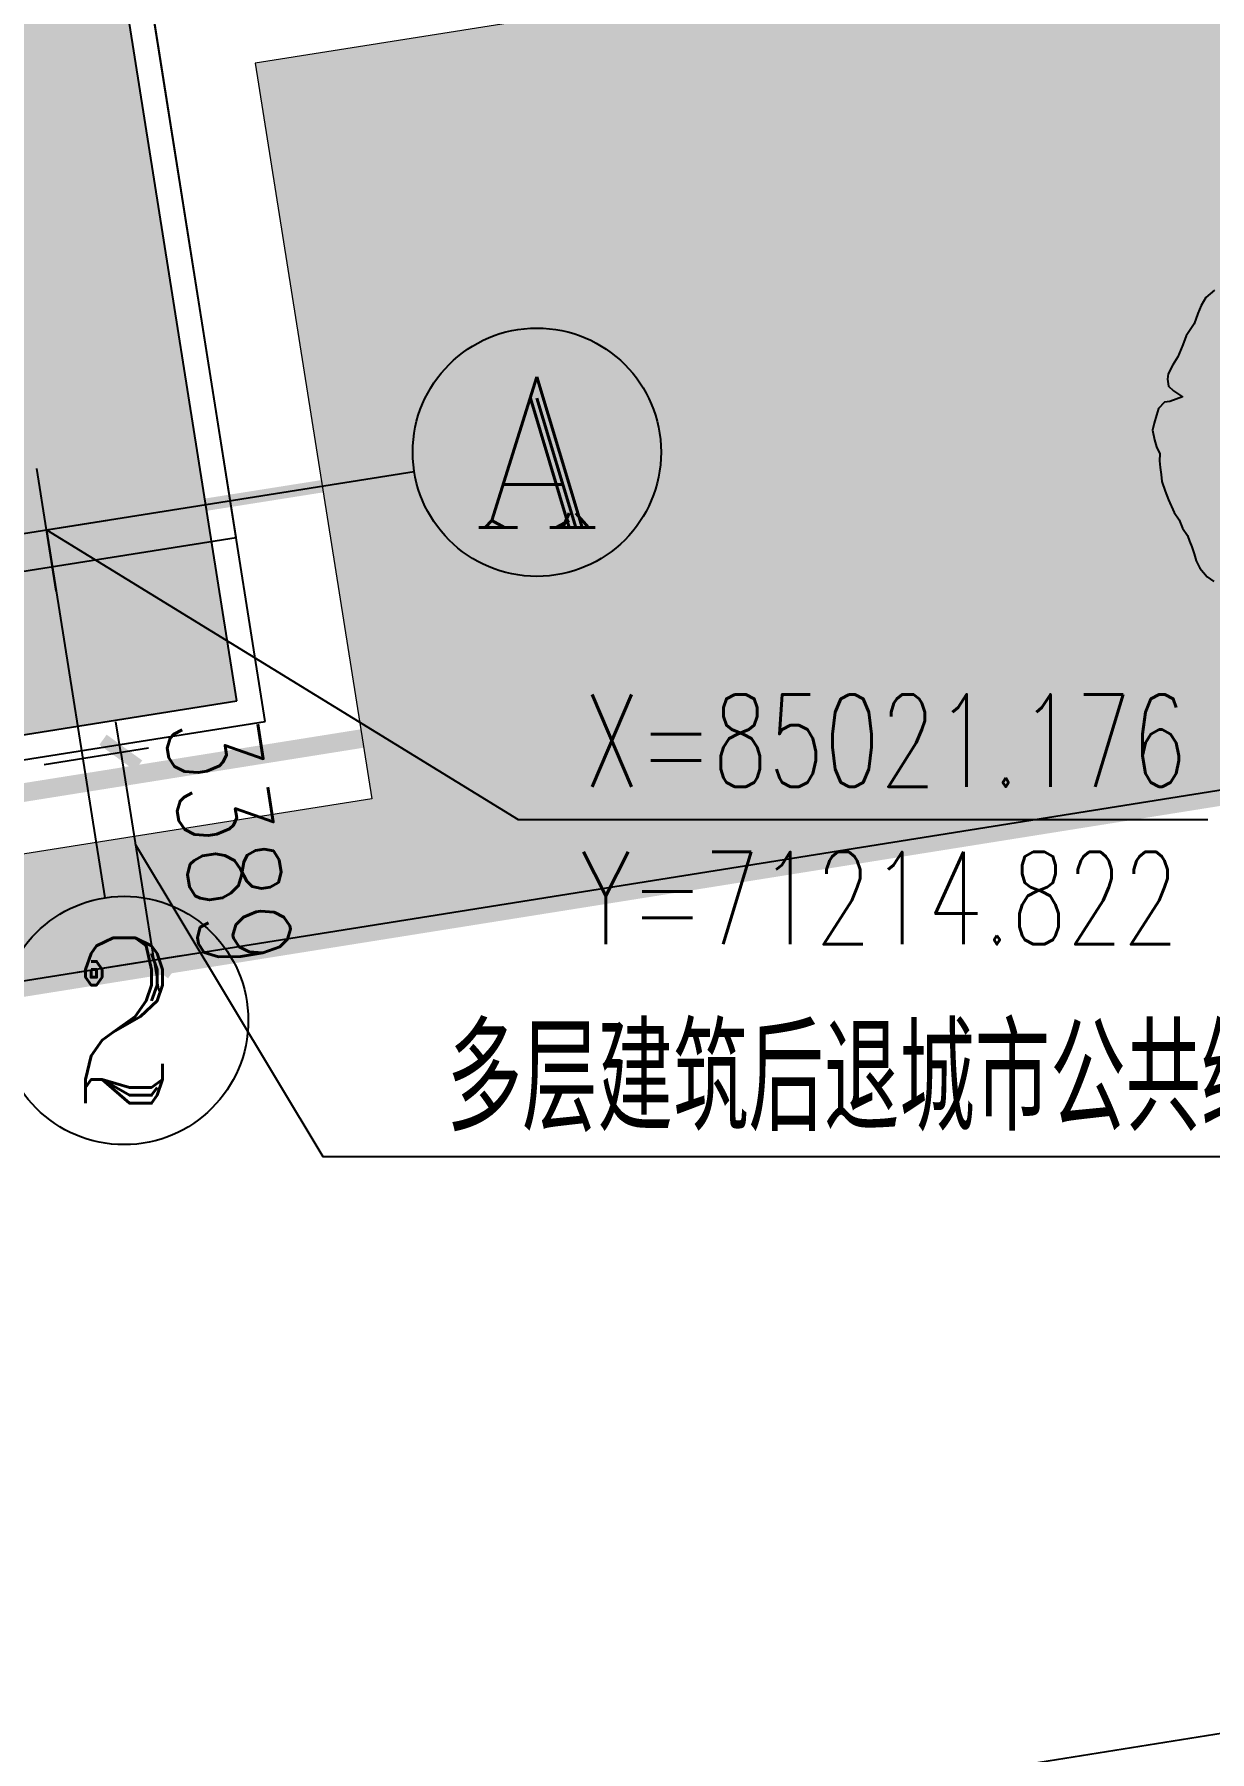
# Model space of a CAD drawing. Header units: metres. Extents: x 71066629 to 71645179, y 84793221 to 85208804.
# Drawn here: x 71214627 to 71233561, y 85001499 to 85029158 of the extents above; entities that cross this region are included whole.
import ezdxf
from ezdxf.enums import TextEntityAlignment as Align

# ---------------------------------------------------------------- set-up
doc = ezdxf.new("R2010")
doc.units = ezdxf.units.M
doc.header["$LTSCALE"] = 1000
for name, pattern in [('CENTER', [50.8, 31.75, -6.35, 6.35, -6.35]), ('CONTINOUS', [15000, 5000, 5000, 5000]), ('DASH', [0.35, 0.25, -0.1]), ('HIDDENX2', [19.05, 12.7, -6.35])]:
    doc.linetypes.add(name, pattern=pattern)
for name, color, linetype in [('A_N_AXIS_TEXT', 7, 'Continuous'), ('A_SITEP_PLANT', 85, 'Continuous'), ('DIM_COOR', 3, 'Continuous'), ('DIM_SYMB', 3, 'Continuous'), ('G-ANN0-GRID', 85, 'Continuous'), ('G-BLDG-MULT', 1, 'Continuous'), ('G-BLDG-OTLN', 2, 'Continuous'), ('G-BLDG-POIT', 6, 'Continuous'), ('G-BLDG-ROOF', 34, 'Continuous'), ('G-BSMT-OTLN', 5, 'HIDDENX2'), ('G-PLTG', 105, 'Continuous'), ('G-SITE-BLUE', 5, 'Continuous'), ('G-SITE-GREN', 72, 'Continuous'), ('G-SITE-PROP', 1, 'Continuous'), ('G_H_253', 253, 'Continuous'), ('G_N_GUIDES', 3, 'DASH'), ('PUB_DIM', 3, 'Continuous'), ('PUB_TEXT', 7, 'Continuous')]:
    doc.layers.add(name, color=color, linetype=linetype)
doc.layers.add('G-ROAD-园区', color=175, linetype='Continuous', lineweight=13)
doc.styles.add('_TCH_AXIS', font='romant.shx')
doc.styles.add('_TCH_DIM', font='SIMPLEX', dxfattribs={"bigfont": 'GBCBIG'})
doc.styles.add('dim_font', font='SIMPLEX.shx', dxfattribs={"width": 0.8})
doc.dimstyles.new('DIMN500', dxfattribs={"dimscale": 5, "dimtxt": 300, "dimasz": 100, "dimexe": 250, "dimexo": 300, "dimgap": 150, "dimtad": 1, "dimdec": 0, "dimzin": 0, "dimdsep": 46, "dimtxsty": 'dim_font', "dimblk": 'ARCHTICK', "dimcen": 0.09, "dimclrt": 7, "dimazin": 2, "dimtfac": 1, "dimtdec": 0, "dimtix": 1, "dimtmove": 2, "dimatfit": 3, "dimldrblk": 'ARCHTICK', "dimtolj": 1, "dimtzin": 0, "dimarcsym": 0})

# ---------------------------------------------------------------- blocks, each defined once
blk = doc.blocks.new('A$C54ED5BD2')
at = {"layer": 'G_H_253'}
blk.add_hatch(color=256, dxfattribs=at).paths.add_polyline_path([(51859, 50802), (55217, 51333), (54873, 53506), (45588, 52036), (45056, 55394), (42637, 55011), (43168, 51653), (34526, 50284), (37217, 33296), (54205, 35986)])
at = {"layer": 'G-ANN0-GRID'}
for q in [(57063, 39679), (52075, 32814)]:
    blk.add_line((51136, 38740), q, dxfattribs=at)
for centre in [(59038, 39992), (52388, 30839)]:
    blk.add_circle(centre, 2000, dxfattribs=at)
at = {"layer": 'G-BLDG-OTLN'}
blk.add_lwpolyline([(36932, 63219), (38340, 54330), (42241, 54948), (42711, 51985), (34068, 50616), (36415, 35801), (54193, 38617), (52316, 50469), (55279, 50938), (55749, 47975), (76490, 51260), (73674, 69039), (52933, 65754), (53402, 62791), (50439, 62321), (49970, 65284)], close=True, dxfattribs=at)
at = {"layer": 'G-BLDG-POIT', "linetype": 'CONTINOUS', "ltscale": 0.1}
for p, q in [((51293, 37752), (50980, 39728)), ((50149, 38584), (52124, 38897))]:
    blk.add_line(p, q, dxfattribs=at)
at = {"layer": 'G-BLDG-ROOF'}
for p, q in [((54205, 35986), (51859, 50802)), ((54663, 35654), (52316, 50469)), ((37217, 33296), (54205, 35986)), ((36884, 32838), (54663, 35654))]:
    blk.add_line(p, q, dxfattribs=at)
at = {"layer": 'A_N_AXIS_TEXT', "style": '_TCH_AXIS'}
for s, height, width, p, p2 in [('A', 2430, 0.9, (57997, 38777), (60079, 38777)), ('2', 2663, 0.7, (51500, 29507), (53275, 29507))]:
    blk.add_text(s, height=height, dxfattribs=dict(at, width=width)).set_placement(p, p2, align=Align.FIT)
blk = doc.blocks.new('A$C1F6C256B')
at = {"layer": 'A_SITEP_PLANT'}
blk.add_lwpolyline([(386, 3582), (308, 3486), (273, 3395), (252, 3304), (234, 3185), (175, 3046), (155, 2942), (125, 2806), (90, 2714), (56, 2608), (62, 2550), (84, 2478), (146, 2440), (254, 2392), (129, 2321), (72, 2301), (21, 2222), (13, 2148), (7, 2059), (0, 1984), (39, 1885), (75, 1815), (126, 1747), (134, 1674), (155, 1602), (177, 1531), (199, 1460), (253, 1362), (305, 1279), (391, 1155), (456, 1088), (509, 1005), (574, 938), (609, 882), (644, 827), (680, 757), (717, 687), (768, 618), (864, 539), (941, 503)], dxfattribs=at)
blk = doc.blocks.new('A$C237376EB')
at = {"layer": 'G-SITE-BLUE', "linetype": 'Continuous'}
blk.add_line((563.551, 574.826), (671.266, 592.012), dxfattribs=at)
at = {"layer": 'G-SITE-GREN', "color": 3, "linetype": 'Continuous'}
blk.add_line((668.903, 606.824), (563.849, 590.064), dxfattribs=at)
blk = doc.blocks.new('_ARCHTICK')
at = {"color": 0, "linetype": 'ByBlock', "const_width": 0.4}
blk.add_lwpolyline([(-0.5, -0.5), (0.5, 0.5)], dxfattribs=at)
blk = doc.blocks.new('*D81')
at = {"layer": 'Defpoints', "color": 0, "transparency": 16777216}
for p in [(71217947, 85017898), (71218481, 85014551), (71216554, 85014243)]:
    blk.add_point(p, dxfattribs=at)
at = {"layer": 'PUB_DIM', "color": 0, "lineweight": -2, "transparency": 16777216}
for p, q in [((71216020, 85017590), (71215941, 85018084)), ((71216466, 85017662), (71214785, 85017393)), ((71216020, 85017590), (71216554, 85014243)), ((71217000, 85014315), (71215319, 85014046)), ((71216554, 85014243), (71216632, 85013750))]:
    blk.add_line(p, q, dxfattribs=at)
at = {"layer": 'PUB_DIM', "color": 0, "lineweight": -2, "transparency": 16777216, "xscale": 500, "yscale": 500, "zscale": 500}
for p, rotation in [((71216020, 85017590), 279.0647554605492), ((71216554, 85014243), 99.06475546054925)]:
    blk.add_blockref('_ARCHTICK', p, dxfattribs=dict(at, rotation=rotation))
at = {"layer": 'PUB_DIM', "color": 7, "transparency": 16777216, "insert": (71217768, 85016153), "char_height": 1500, "attachment_point": 5, "rotation": 279.0648, "style": 'dim_font'}
blk.add_mtext('\\A1;3389', dxfattribs=at)
blk = doc.blocks.new('*D177')
at = {"layer": 'Defpoints', "color": 0, "transparency": 16777216}
for p in [(71217947, 85017898), (71218481, 85014551), (71216554, 85014243)]:
    blk.add_point(p, dxfattribs=at)
at = {"layer": 'PUB_DIM', "color": 0, "lineweight": -2, "transparency": 16777216}
for p, q in [((71216020, 85017590), (71215941, 85018084)), ((71216466, 85017662), (71214785, 85017393)), ((71216020, 85017590), (71216554, 85014243)), ((71217000, 85014315), (71215319, 85014046)), ((71216554, 85014243), (71216632, 85013750))]:
    blk.add_line(p, q, dxfattribs=at)
at = {"layer": 'PUB_DIM', "color": 0, "lineweight": -2, "transparency": 16777216, "xscale": 500, "yscale": 500, "zscale": 500}
for p, rotation in [((71216020, 85017590), 279.0647554605492), ((71216554, 85014243), 99.06475546054925)]:
    blk.add_blockref('_ARCHTICK', p, dxfattribs=dict(at, rotation=rotation))
at = {"layer": 'PUB_DIM', "color": 7, "transparency": 16777216, "insert": (71217768, 85016153), "char_height": 1500, "attachment_point": 5, "rotation": 279.0648, "style": 'dim_font'}
blk.add_mtext('\\A1;3389', dxfattribs=at)

msp = doc.modelspace()

# ---------------------------------------------------------------- hatches: boundary and pattern name
at = {"layer": 'G-PLTG'}
h = msp.add_hatch(dxfattribs=at)
h.set_pattern_fill('CROSS', color=256, scale=500, style=0)
h.set_pattern_definition([(0, (0, 0), (793.75, 793.75), [396.875, -1190.625]), (90, (198.4, -198.4), (-793.75, 793.75), [396.875, -1190.625])])
h.paths.add_polyline_path([(71196037.604, 85034299.449), (71200778.508, 85035050.335), (71199135.946, 85045421.062), (71193590.517, 85044542.752), (71193590.517, 85029459.326), (71187911.45, 85029459.326, -0.182441836), (71178092.405, 85023863.441), (71186788.296, 85024937.275), (71188055.415, 85016936.999), (71157491.581, 85012096.163), (71157491.582, 85006223.866), (71153991.581, 85005669.52), (71153991.581, 85011541.818), (71148617.049, 85010690.576), (71148800.039, 85009534.655), (71150279.519, 85009770.705), (71151228.727, 85003821.169), (71193684.695, 85010594.73), (71248603.633, 85019356.672), (71243078.941, 85054238.207), (71238554.055, 85053521.536), (71241891.489, 85032449.805), (71218186.969, 85028695.378), (71220064.183, 85016843.118), (71199322.728, 85013557.994)])

# ---------------------------------------------------------------- linework, layer by layer
at = {"layer": 'DIM_COOR', "color": 3}
for p, q in [((71214821.769, 85021176.373), (71222420.085, 85016514.442)), ((71222420.085, 85016514.442), (71233530.085, 85016514.442))]:
    msp.add_line(p, q, dxfattribs=at)
at = {"layer": 'DIM_SYMB'}
msp.add_lwpolyline([(71247289.399, 85011080.545), (71219280.333, 85011080.545), (71216255.51, 85016111.273)], dxfattribs=at)
at = {"layer": 'G-BLDG-MULT', "linetype": 'DASH', "ltscale": 5, "const_width": 300}
msp.add_lwpolyline([(71161602.707, 85145688.312), (71151769.042, 85135842.891), (71150398.169, 85065649.061), (71146812.781, 85035713.267), (71146233.694, 85006062.395), (71245759.106, 85021940.938), (71249143.573, 85022434.239), (71251367.837, 85022708.298), (71253589.576, 85022942.616), (71255814.988, 85023138.187), (71258043.513, 85023294.68), (71260274.447, 85023412.618), (71262506.999, 85023491.244), (71264740.775, 85023531.182), (71266961.697, 85023531.804), (71370294.914, 85022668.875), (71465841.789, 85021663.954), (71464181.04, 85083096.696), (71462703.256, 85137771.712), (71452467.573, 85147498.857), (71382301.557, 85146338.363), (71352256.149, 85148841.781), (71193416.311, 85146214.497)], close=True, dxfattribs=at)
at = {"layer": 'G-BSMT-OTLN', "ltscale": 0.1, "const_width": 200}
msp.add_lwpolyline([(71157191.581, 85140759.553), (71157191.581, 85135259.553), (71153991.581, 85135259.553), (71153991.581, 85005669.52), (71165691.582, 85007522.618), (71165691.581, 85013394.916), (71238076.461, 85024859.554), (71460791.582, 85024859.554), (71460791.582, 85127259.553), (71457591.582, 85127259.553), (71457591.582, 85140759.555)], close=True, dxfattribs=at)
at = {"layer": 'G-ROAD-园区'}
for p, q in [((71241891.489, 85032449.805), (71218186.969, 85028695.378)), ((71218186.969, 85028695.378), (71220064.183, 85016843.118)), ((71220064.183, 85016843.118), (71200804.26, 85013792.646))]:
    msp.add_line(p, q, dxfattribs=at)
at = {"layer": 'G-SITE-PROP', "color": 1, "linetype": 'CENTER', "ltscale": 0.1, "const_width": 500}
msp.add_lwpolyline([(71452458.801, 85152499.39), (71382468.201, 85151341.797), (71352422.791, 85153845.215), (71193333.618, 85151213.806), (71161520.02, 85150687.622, 0.393868697), (71146789.185, 85136488.403), (71146770.813, 85135982.422), (71145403.992, 85065996.033), (71141818.604, 85036060.242), (71141157.593, 85002214.6), (71246211.792, 85018975.22), (71249543.396, 85019460.815), (71251708.618, 85019727.6), (71253878.235, 85019956.421), (71256051.392, 85020147.4), (71258227.783, 85020300.232), (71260406.433, 85020415.405), (71262586.609, 85020492.188), (71264768.005, 85020531.189), (71266949.585, 85020531.799), (71370266.602, 85019669.006), (71469071.228, 85018629.822)], format="xyb", dxfattribs=at)

# ---------------------------------------------------------------- block references
at = {"layer": 'A_SITEP_PLANT', "xscale": 1.5, "yscale": 1.5, "zscale": 1.5, "rotation": 349.5909808288327}
msp.add_blockref('A$C1F6C256B', (71232101.424, 85019857.859), dxfattribs=at)
at = {"layer": 'G-BLDG-OTLN'}
msp.add_blockref('A$C54ED5BD2', (71163685.311, 84982436.22), dxfattribs=at)
at = {"layer": 'G_N_GUIDES', "xscale": 1000, "yscale": 1000, "zscale": 1000}
msp.add_blockref('A$C237376EB', (70577308.677, 84412150.795), dxfattribs=at)

# ---------------------------------------------------------------- texts
at = {"layer": 'DIM_SYMB', "color": 7, "style": '_TCH_DIM'}
msp.add_text('多层建筑后退城市公共绿地红线最小距离', height=1687.94326, dxfattribs=at).set_placement((71221269.663, 85011494.829))
at = {"layer": 'PUB_TEXT', "color": 3, "style": '_TCH_DIM', "width": 0.705882}
for s, p in [('X=85021.176', (71223480.085, 85017039.442)), ('Y=71214.822', (71223430.085, 85014501.942))]:
    msp.add_text(s, height=1487.5, dxfattribs=at).set_placement(p)

# ---------------------------------------------------------------- dimensions: what is measured, and where the dimension line sits
at = {"layer": 'PUB_DIM'}
for picture in ['*D81', '*D177']:
    dim = msp.add_aligned_dim(p1=(71217947.187, 85017897.906), p2=(71218481.189, 85014550.841), distance=-1952.034, dimstyle='DIMN500', dxfattribs=at)
    dim.commit()
    dim.dimension.update_dxf_attribs({"geometry": picture, "text_midpoint": (71217767.799, 85016153.155)})

doc.saveas('drawing.dxf')
